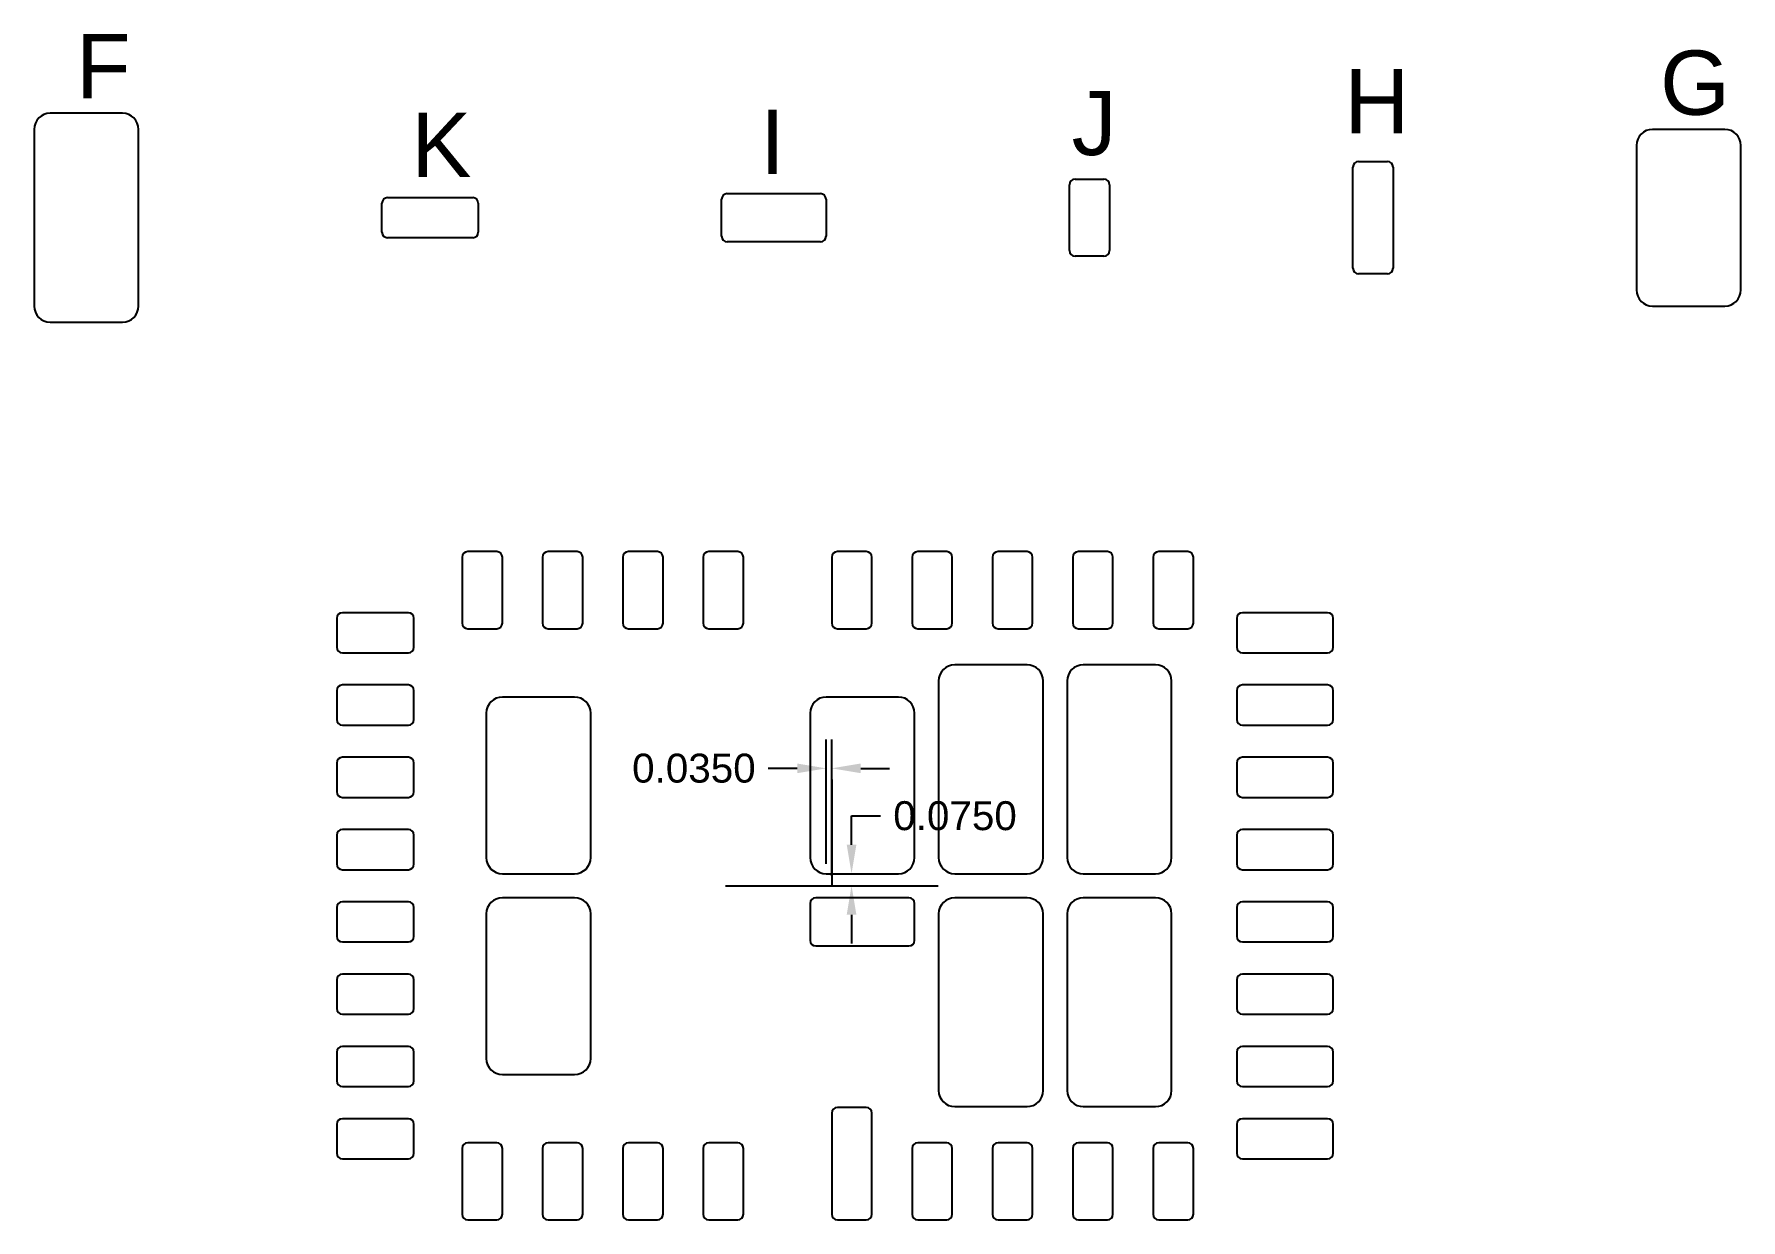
# Model space of a CAD drawing. Header units: millimetres. Extents: x -5 to 5.7, y -2.1 to 5.3.
import ezdxf

# ---------------------------------------------------------------- set-up
doc = ezdxf.new("R2010")
doc.units = ezdxf.units.MM
doc.header["$MEASUREMENT"] = 0
doc.styles.get("Standard").update_dxf_attribs({"font": 'arial.ttf'})
doc.dimstyles.get("Standard").update_dxf_attribs({"dimtxt": 0.18, "dimasz": 0.18, "dimexe": 0.18, "dimexo": 0.0625, "dimgap": 0.09, "dimtad": 0, "dimtih": 1, "dimtoh": 1, "dimdec": 4, "dimzin": 0, "dimdsep": 46, "dimtxsty": 'Standard', "dimcen": 0.09, "dimadec": 0, "dimazin": 0, "dimtfac": 1, "dimtdec": 4, "dimtofl": 0, "dimtmove": 0, "dimatfit": 3, "dimfxl": 1, "dimtolj": 1, "dimtzin": 0, "dimarcsym": 0})

# ---------------------------------------------------------------- blocks, each defined once
blk = doc.blocks.new('*D60')
at = {"color": 0, "lineweight": -2, "transparency": 16777216}
for p, q in [((0.123, 0.255), (0.123, 0.435)), ((0.123, 0.435), (0.303, 0.435)), ((0.062, 0.075), (0.303, 0.075)), ((0.062, 0), (0.303, 0)), ((0.123, -0.18), (0.123, -0.36))]:
    blk.add_line(p, q, dxfattribs=at)
at = {"color": 0, "transparency": 16777216}
for points in [[(0.093, 0.255), (0.153, 0.255), (0.123, 0.075)], [(0.093, -0.18), (0.153, -0.18), (0.123, 0)]]:
    blk.add_solid(points, dxfattribs=at)
at = {"layer": 'Defpoints', "color": 0, "transparency": 16777216}
for p in [(0, 0.075), (0, 0), (0.123, 0.075)]:
    blk.add_point(p, dxfattribs=at)
at = {"color": 0, "transparency": 16777216, "insert": (0.767, 0.435), "char_height": 0.18, "attachment_point": 5}
blk.add_mtext('\\A1;0.0750', dxfattribs=at)
blk = doc.blocks.new('*D61')
at = {"color": 0, "lineweight": -2, "transparency": 16777216}
for p, q in [((-0.035, 0.137), (-0.035, 0.911)), ((0, 0.062), (0, 0.911)), ((-0.215, 0.731), (-0.395, 0.731)), ((0.18, 0.731), (0.36, 0.731))]:
    blk.add_line(p, q, dxfattribs=at)
at = {"color": 0, "transparency": 16777216}
for points in [[(-0.215, 0.761), (-0.215, 0.701), (-0.035, 0.731)], [(0.18, 0.761), (0.18, 0.701), (0, 0.731)]]:
    blk.add_solid(points, dxfattribs=at)
at = {"layer": 'Defpoints', "color": 0, "transparency": 16777216}
for p in [(-0.035, 0.731), (-0.035, 0.075), (0, 0)]:
    blk.add_point(p, dxfattribs=at)
at = {"color": 0, "transparency": 16777216, "insert": (-0.858, 0.731), "char_height": 0.18, "attachment_point": 5}
blk.add_mtext('\\A1;0.0350', dxfattribs=at)

msp = doc.modelspace()

# ---------------------------------------------------------------- linework, layer by layer
for p, q in [((-4.41372, 4.80895), (-4.86372, 4.80895)), ((-4.96372, 4.70895), (-4.96372, 3.60895)), ((-4.31372, 3.60895), (-4.31372, 4.70895)), ((5.55723, 4.70895), (5.10723, 4.70895)), ((5.00723, 4.60895), (5.00723, 3.70895)), ((5.65723, 3.70895), (5.65723, 4.60895)), ((3.24304, 3.84395), (3.24304, 4.47395)), ((3.27804, 4.50895), (3.45804, 4.50895)), ((3.49304, 4.47395), (3.49304, 3.84395)), ((1.47885, 3.95395), (1.47885, 4.36395)), ((1.51385, 4.39895), (1.69385, 4.39895)), ((1.72885, 4.36395), (1.72885, 3.95395)), ((-2.79953, 4.06895), (-2.79953, 4.24895)), ((-2.76453, 4.28395), (-2.23453, 4.28395)), ((-2.19953, 4.24895), (-2.19953, 4.06895)), ((-0.68534, 4.04395), (-0.68534, 4.27395)), ((-0.65034, 4.30895), (-0.07034, 4.30895)), ((-0.03534, 4.27395), (-0.03534, 4.04395)), ((-2.23453, 4.03395), (-2.76453, 4.03395)), ((-0.07034, 4.00895), (-0.65034, 4.00895)), ((1.69385, 3.91895), (1.51385, 3.91895)), ((3.45804, 3.80895), (3.27804, 3.80895)), ((-4.86372, 3.50895), (-4.41372, 3.50895)), ((5.10723, 3.60895), (5.55723, 3.60895)), ((0, 0.66222), (0, 0)), ((-0.66222, 0), (0.66222, 0))]:
    msp.add_line(p, q)
for points in [[(-2.05, 2.045, 0.41421356), (-2.085, 2.08), (-2.265, 2.08, 0.41421356), (-2.3, 2.045), (-2.3, 1.635, 0.41421356), (-2.265, 1.6), (-2.085, 1.6, 0.41421356), (-2.05, 1.635)], [(-1.55, 2.045, 0.41421356), (-1.585, 2.08), (-1.765, 2.08, 0.41421356), (-1.8, 2.045), (-1.8, 1.635, 0.41421356), (-1.765, 1.6), (-1.585, 1.6, 0.41421356), (-1.55, 1.635)], [(-1.05, 2.045, 0.41421356), (-1.085, 2.08), (-1.265, 2.08, 0.41421356), (-1.3, 2.045), (-1.3, 1.635, 0.41421356), (-1.265, 1.6), (-1.085, 1.6, 0.41421356), (-1.05, 1.635)], [(-0.55, 2.045, 0.41421356), (-0.585, 2.08), (-0.765, 2.08, 0.41421356), (-0.8, 2.045), (-0.8, 1.635, 0.41421356), (-0.765, 1.6), (-0.585, 1.6, 0.41421356), (-0.55, 1.635)], [(0.25, 2.045, 0.41421356), (0.215, 2.08), (0.035, 2.08, 0.41421356), (0, 2.045), (0, 1.635, 0.41421356), (0.035, 1.6), (0.215, 1.6, 0.41421356), (0.25, 1.635)], [(0.75, 2.045, 0.41421356), (0.715, 2.08), (0.535, 2.08, 0.41421356), (0.5, 2.045), (0.5, 1.635, 0.41421356), (0.535, 1.6), (0.715, 1.6, 0.41421356), (0.75, 1.635)], [(1.25, 2.045, 0.41421356), (1.215, 2.08), (1.035, 2.08, 0.41421356), (1, 2.045), (1, 1.635, 0.41421356), (1.035, 1.6), (1.215, 1.6, 0.41421356), (1.25, 1.635)], [(1.75, 2.045, 0.41421356), (1.715, 2.08), (1.535, 2.08, 0.41421356), (1.5, 2.045), (1.5, 1.635, 0.41421356), (1.535, 1.6), (1.715, 1.6, 0.41421356), (1.75, 1.635)], [(2.25, 2.045, 0.41421356), (2.215, 2.08), (2.035, 2.08, 0.41421356), (2, 2.045), (2, 1.635, 0.41421356), (2.035, 1.6), (2.215, 1.6, 0.41421356), (2.25, 1.635)], [(-2.6, 1.665, 0.41421356), (-2.635, 1.7), (-3.045, 1.7, 0.41421356), (-3.08, 1.665), (-3.08, 1.485, 0.41421356), (-3.045, 1.45), (-2.635, 1.45, 0.41421356), (-2.6, 1.485)], [(3.12, 1.665, 0.41421356), (3.085, 1.7), (2.555, 1.7, 0.41421356), (2.52, 1.665), (2.52, 1.485, 0.41421356), (2.555, 1.45), (3.085, 1.45, 0.41421356), (3.12, 1.485)], [(1.315, 1.275, 0.41421356), (1.215, 1.375), (0.765, 1.375, 0.41421356), (0.665, 1.275), (0.665, 0.175, 0.41421356), (0.765, 0.075), (1.215, 0.075, 0.41421356), (1.315, 0.175)], [(2.115, 1.275, 0.41421356), (2.015, 1.375), (1.565, 1.375, 0.41421356), (1.465, 1.275), (1.465, 0.175, 0.41421356), (1.565, 0.075), (2.015, 0.075, 0.41421356), (2.115, 0.175)], [(-2.6, 1.215, 0.41421356), (-2.635, 1.25), (-3.045, 1.25, 0.41421356), (-3.08, 1.215), (-3.08, 1.035, 0.41421356), (-3.045, 1), (-2.635, 1, 0.41421356), (-2.6, 1.035)], [(-1.5, 1.075, 0.41421356), (-1.6, 1.175), (-2.05, 1.175, 0.41421356), (-2.15, 1.075), (-2.15, 0.175, 0.41421356), (-2.05, 0.075), (-1.6, 0.075, 0.41421356), (-1.5, 0.175)], [(0.515, 1.075, 0.41421356), (0.415, 1.175), (-0.035, 1.175, 0.41421356), (-0.135, 1.075), (-0.135, 0.175, 0.41421356), (-0.035, 0.075), (0.415, 0.075, 0.41421356), (0.515, 0.175)], [(3.12, 1.215, 0.41421356), (3.085, 1.25), (2.555, 1.25, 0.41421356), (2.52, 1.215), (2.52, 1.035, 0.41421356), (2.555, 1), (3.085, 1, 0.41421356), (3.12, 1.035)], [(-2.6, 0.765, 0.41421356), (-2.635, 0.8), (-3.045, 0.8, 0.41421356), (-3.08, 0.765), (-3.08, 0.585, 0.41421356), (-3.045, 0.55), (-2.635, 0.55, 0.41421356), (-2.6, 0.585)], [(3.12, 0.765, 0.41421356), (3.085, 0.8), (2.555, 0.8, 0.41421356), (2.52, 0.765), (2.52, 0.585, 0.41421356), (2.555, 0.55), (3.085, 0.55, 0.41421356), (3.12, 0.585)], [(-2.6, 0.315, 0.41421356), (-2.635, 0.35), (-3.045, 0.35, 0.41421356), (-3.08, 0.315), (-3.08, 0.135, 0.41421356), (-3.045, 0.1), (-2.635, 0.1, 0.41421356), (-2.6, 0.135)], [(3.12, 0.315, 0.41421356), (3.085, 0.35), (2.555, 0.35, 0.41421356), (2.52, 0.315), (2.52, 0.135, 0.41421356), (2.555, 0.1), (3.085, 0.1, 0.41421356), (3.12, 0.135)], [(-2.6, -0.135, 0.41421356), (-2.635, -0.1), (-3.045, -0.1, 0.41421356), (-3.08, -0.135), (-3.08, -0.315, 0.41421356), (-3.045, -0.35), (-2.635, -0.35, 0.41421356), (-2.6, -0.315)], [(-1.5, -0.175, 0.41421356), (-1.6, -0.075), (-2.05, -0.075, 0.41421356), (-2.15, -0.175), (-2.15, -1.075, 0.41421356), (-2.05, -1.175), (-1.6, -1.175, 0.41421356), (-1.5, -1.075)], [(0.515, -0.11, 0.41421356), (0.48, -0.075), (-0.1, -0.075, 0.41421356), (-0.135, -0.11), (-0.135, -0.34, 0.41421356), (-0.1, -0.375), (0.48, -0.375, 0.41421356), (0.515, -0.34)], [(1.315, -0.175, 0.41421356), (1.215, -0.075), (0.765, -0.075, 0.41421356), (0.665, -0.175), (0.665, -1.275, 0.41421356), (0.765, -1.375), (1.215, -1.375, 0.41421356), (1.315, -1.275)], [(2.115, -0.175, 0.41421356), (2.015, -0.075), (1.565, -0.075, 0.41421356), (1.465, -0.175), (1.465, -1.275, 0.41421356), (1.565, -1.375), (2.015, -1.375, 0.41421356), (2.115, -1.275)], [(3.12, -0.135, 0.41421356), (3.085, -0.1), (2.555, -0.1, 0.41421356), (2.52, -0.135), (2.52, -0.315, 0.41421356), (2.555, -0.35), (3.085, -0.35, 0.41421356), (3.12, -0.315)], [(-2.6, -0.585, 0.41421356), (-2.635, -0.55), (-3.045, -0.55, 0.41421356), (-3.08, -0.585), (-3.08, -0.765, 0.41421356), (-3.045, -0.8), (-2.635, -0.8, 0.41421356), (-2.6, -0.765)], [(3.12, -0.585, 0.41421356), (3.085, -0.55), (2.555, -0.55, 0.41421356), (2.52, -0.585), (2.52, -0.765, 0.41421356), (2.555, -0.8), (3.085, -0.8, 0.41421356), (3.12, -0.765)], [(-2.6, -1.035, 0.41421356), (-2.635, -1), (-3.045, -1, 0.41421356), (-3.08, -1.035), (-3.08, -1.215, 0.41421356), (-3.045, -1.25), (-2.635, -1.25, 0.41421356), (-2.6, -1.215)], [(3.12, -1.035, 0.41421356), (3.085, -1), (2.555, -1, 0.41421356), (2.52, -1.035), (2.52, -1.215, 0.41421356), (2.555, -1.25), (3.085, -1.25, 0.41421356), (3.12, -1.215)], [(0.25, -1.415, 0.41421356), (0.215, -1.38), (0.035, -1.38, 0.41421356), (0, -1.415), (0, -2.045, 0.41421356), (0.035, -2.08), (0.215, -2.08, 0.41421356), (0.25, -2.045)], [(-2.6, -1.485, 0.41421356), (-2.635, -1.45), (-3.045, -1.45, 0.41421356), (-3.08, -1.485), (-3.08, -1.665, 0.41421356), (-3.045, -1.7), (-2.635, -1.7, 0.41421356), (-2.6, -1.665)], [(3.12, -1.485, 0.41421356), (3.085, -1.45), (2.555, -1.45, 0.41421356), (2.52, -1.485), (2.52, -1.665, 0.41421356), (2.555, -1.7), (3.085, -1.7, 0.41421356), (3.12, -1.665)], [(-2.05, -1.635, 0.41421356), (-2.085, -1.6), (-2.265, -1.6, 0.41421356), (-2.3, -1.635), (-2.3, -2.045, 0.41421356), (-2.265, -2.08), (-2.085, -2.08, 0.41421356), (-2.05, -2.045)], [(-1.55, -1.635, 0.41421356), (-1.585, -1.6), (-1.765, -1.6, 0.41421356), (-1.8, -1.635), (-1.8, -2.045, 0.41421356), (-1.765, -2.08), (-1.585, -2.08, 0.41421356), (-1.55, -2.045)], [(-1.05, -1.635, 0.41421356), (-1.085, -1.6), (-1.265, -1.6, 0.41421356), (-1.3, -1.635), (-1.3, -2.045, 0.41421356), (-1.265, -2.08), (-1.085, -2.08, 0.41421356), (-1.05, -2.045)], [(-0.55, -1.635, 0.41421356), (-0.585, -1.6), (-0.765, -1.6, 0.41421356), (-0.8, -1.635), (-0.8, -2.045, 0.41421356), (-0.765, -2.08), (-0.585, -2.08, 0.41421356), (-0.55, -2.045)], [(0.75, -1.635, 0.41421356), (0.715, -1.6), (0.535, -1.6, 0.41421356), (0.5, -1.635), (0.5, -2.045, 0.41421356), (0.535, -2.08), (0.715, -2.08, 0.41421356), (0.75, -2.045)], [(1.25, -1.635, 0.41421356), (1.215, -1.6), (1.035, -1.6, 0.41421356), (1, -1.635), (1, -2.045, 0.41421356), (1.035, -2.08), (1.215, -2.08, 0.41421356), (1.25, -2.045)], [(1.75, -1.635, 0.41421356), (1.715, -1.6), (1.535, -1.6, 0.41421356), (1.5, -1.635), (1.5, -2.045, 0.41421356), (1.535, -2.08), (1.715, -2.08, 0.41421356), (1.75, -2.045)], [(2.25, -1.635, 0.41421356), (2.215, -1.6), (2.035, -1.6, 0.41421356), (2, -1.635), (2, -2.045, 0.41421356), (2.035, -2.08), (2.215, -2.08, 0.41421356), (2.25, -2.045)]]:
    msp.add_lwpolyline(points, format="xyb", close=True)
for centre, radius, start, end in [((-4.86372, 4.70895), 0.1, 90, 180), ((-4.41372, 4.70895), 0.1, 0, 90), ((5.10723, 4.60895), 0.1, 90, 180), ((5.55723, 4.60895), 0.1, 0, 90), ((3.27804, 4.47395), 0.035, 90, 180), ((3.45804, 4.47395), 0.035, 0, 90), ((1.51385, 4.36395), 0.035, 90, 180), ((1.69385, 4.36395), 0.035, 0, 90), ((-2.76453, 4.24895), 0.035, 90, 180), ((-2.23453, 4.24895), 0.035, 0, 90), ((-0.65034, 4.27395), 0.035, 90, 180), ((-0.07034, 4.27395), 0.035, 0, 90), ((-2.76453, 4.06895), 0.035, 180, 270), ((-2.23453, 4.06895), 0.035, 270, 0), ((-0.65034, 4.04395), 0.035, 180, 270), ((-0.07034, 4.04395), 0.035, 270, 0), ((1.51385, 3.95395), 0.035, 180, 270), ((1.69385, 3.95395), 0.035, 270, 0), ((3.27804, 3.84395), 0.035, 180, 270), ((3.45804, 3.84395), 0.035, 270, 0), ((5.10723, 3.70895), 0.1, 180, 270), ((5.55723, 3.70895), 0.1, 270, 0), ((-4.86372, 3.60895), 0.1, 180, 270), ((-4.41372, 3.60895), 0.1, 270, 0)]:
    msp.add_arc(centre, radius, start, end)

# ---------------------------------------------------------------- texts
at = {"char_height": 0.4, "attachment_point": 1}
for s, insert in [('F', (-4.70392, 5.30176)), ('G', (5.15432, 5.19965)), ('H', (3.19028, 5.08382)), ('J', (1.49246, 4.94856)), ('K', (-2.61584, 4.81318)), ('I', (-0.44722, 4.83136))]:
    msp.add_mtext_dynamic_manual_height_columns(s, width=1.3206234, gutter_width=1, heights=[0], dxfattribs=dict(at, insert=insert))

# ---------------------------------------------------------------- dimensions: what is measured, and where the dimension line sits
dim = msp.add_linear_dim(base=(-0.035, 0.73086), p1=(0, 0), p2=(-0.035, 0.075), dimstyle='Standard')
dim.commit()
dim.dimension.update_dxf_attribs({"geometry": '*D61', "text_midpoint": (-0.85832, 0.73086)})
dim = msp.add_linear_dim(base=(0.12323, 0.075), p1=(0, 0), p2=(0, 0.075), angle=90, dimstyle='Standard')
dim.commit()
dim.dimension.update_dxf_attribs({"geometry": '*D60', "text_midpoint": (0.76656, 0.435)})

doc.saveas('drawing.dxf')
